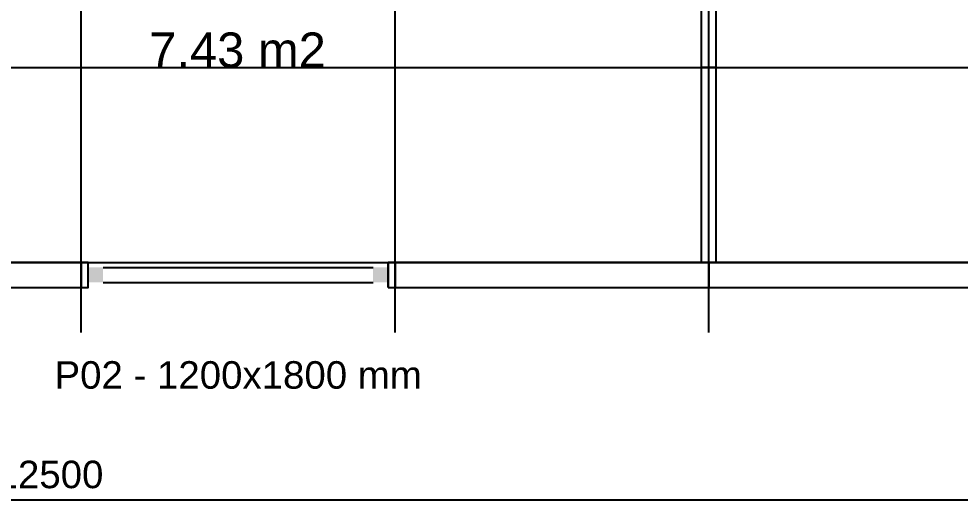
# Model space of a CAD drawing. Header units: millimetres. Extents: x -973 to 28250, y -35942 to 8545.
# Drawn here: x 21625 to 25390, y -13895 to -11925 of the extents above; entities that cross this region are included whole.
import ezdxf
from ezdxf.enums import TextEntityAlignment as Align

# ---------------------------------------------------------------- set-up
doc = ezdxf.new("R2010")
doc.units = ezdxf.units.MM
for name, color, linetype in [('PENCERE', 10, 'Continuous'), ('R02_AKS', 8, 'Continuous'), ('R02_DUVAR', 7, 'Continuous'), ('R02_OLCU', 4, 'Continuous'), ('R02_OZEL', 6, 'Continuous'), ('R02_PENCERE', 4, 'Continuous'), ('R02_YAZI', 7, 'Continuous')]:
    doc.layers.add(name, color=color, linetype=linetype)
doc.styles.get("Standard").update_dxf_attribs({"font": 'Arial.ttf'})
doc.dimstyles.new('ISO-25', dxfattribs={"dimtxt": 12, "dimasz": 3, "dimexe": 1.25, "dimexo": 0.625, "dimgap": 4, "dimtad": 1, "dimtxsty": 'Standard', "dimcen": 2.5, "dimadec": 0, "dimazin": 0, "dimtfac": 1, "dimtmove": 0, "dimatfit": 3, "dimfxl": 1, "dimarcsym": 0})

# ---------------------------------------------------------------- blocks, each defined once
blk = doc.blocks.new('R02_CK_D01_H_1_1_P')
blk.add_lwpolyline([(0, 0), (1255, 0), (1255, 100), (0, 100)], close=True)
blk = doc.blocks.new('R02_SRC_P02')
at = {"layer": 'PENCERE', "color": 1}
for p, q in [((53839.87, 6703.82), (53839.87, 6713.82)), ((53959.87, 6703.82), (53959.87, 6713.82)), ((53845.87, 6711.82), (53953.87, 6711.82)), ((53845.87, 6705.82), (53953.87, 6705.82))]:
    blk.add_line(p, q, dxfattribs=at)
for points in [[(53839.87, 6705.82), (53845.87, 6705.82), (53839.87, 6711.82), (53845.87, 6711.82)], [(53959.87, 6705.82), (53953.87, 6705.82), (53959.87, 6711.82), (53953.87, 6711.82)]]:
    blk.add_solid(points, dxfattribs=at)
blk = doc.blocks.new('R02_CK_D02_H_1_1_P')
for points in [[(0, 0), (27.5, 0), (27.5, 100), (0, 100)], [(1227.5, 0), (1255, 0), (1255, 100), (1227.5, 100)]]:
    blk.add_lwpolyline(points, close=True)
at = {"xscale": 10, "yscale": 10}
blk.add_blockref('R02_SRC_P02', (-538371.2443, -67038.23149), dxfattribs=at)
blk = doc.blocks.new('R02_CK_I04_V_1_1_P')
blk.add_lwpolyline([(0, 0), (1225, 0), (1225, 60), (0, 60)], close=True)
blk = doc.blocks.new('R02_CK_I03_V_1_1_P')
blk.add_lwpolyline([(0, 0), (780, 0), (780, 60), (0, 60)], close=True)
blk = doc.blocks.new('*D312')
at = {"layer": 'Defpoints', "color": 0, "transparency": 16777216}
for p in [(15500, -13000), (28000, -13000), (28000, -13850)]:
    blk.add_point(p, dxfattribs=at)
at = {"layer": 'R02_OLCU', "color": 4, "lineweight": -2, "transparency": 16777216}
for p, q in [((15500, -13060), (15500, -13895)), ((28000, -13060), (28000, -13895)), ((15580, -13850), (27920, -13850))]:
    blk.add_line(p, q, dxfattribs=at)
at = {"layer": 'R02_OLCU', "color": 4, "transparency": 16777216}
for points in [[(15580, -13836.7), (15580, -13863.3), (15500, -13850)], [(27920, -13836.7), (27920, -13863.3), (28000, -13850)]]:
    blk.add_solid(points, dxfattribs=at)
at = {"layer": 'R02_OLCU', "color": 4, "transparency": 16777216, "insert": (21750, -13748.8), "char_height": 110, "attachment_point": 5}
blk.add_mtext('12500', dxfattribs=at)

msp = doc.modelspace()

# ---------------------------------------------------------------- linework, layer by layer
at = {"layer": 'R02_AKS'}
for p, q in [((21875, -13180), (21875, -6750)), ((23130, -13180), (23130, -6750)), ((24385, -13180), (24385, -6750)), ((15320, -12120), (28250, -12120)), ((15320, -12900), (28250, -12900))]:
    msp.add_line(p, q, dxfattribs=at)

# ---------------------------------------------------------------- block references
at = {"layer": 'R02_DUVAR'}
for name, p in [('R02_CK_D01_H_1_1_P', (20620, -13000)), ('R02_CK_D02_H_1_1_P', (21875, -13000)), ('R02_CK_D01_H_1_1_P', (23130, -13000)), ('R02_CK_D01_H_1_1_P', (24385, -13000))]:
    msp.add_blockref(name, p, dxfattribs=at)
at = {"layer": 'R02_OZEL', "rotation": 90}
for name, p in [('R02_CK_I04_V_1_1_P', (24415, -12120)), ('R02_CK_I03_V_1_1_P', (24415, -12900))]:
    msp.add_blockref(name, p, dxfattribs=at)

# ---------------------------------------------------------------- texts
at = {"layer": 'R02_PENCERE'}
msp.add_text('P02 - 1200x1800 mm', height=110, dxfattribs=at).set_placement((22502.5, -13350), align=Align.MIDDLE_CENTER)
at = {"layer": 'R02_YAZI'}
msp.add_text('7.43 m2', height=140, dxfattribs=at).set_placement((22500, -12050), align=Align.MIDDLE_CENTER)

# ---------------------------------------------------------------- dimensions: what is measured, and where the dimension line sits
at = {"layer": 'R02_OLCU'}
dim = msp.add_linear_dim(base=(28000, -13850), p1=(15500, -13000), p2=(28000, -13000), dimstyle='ISO-25', override={"dimtxt": 110, "dimasz": 80, "dimexe": 45, "dimexo": 60, "dimgap": 45, "dimdec": 1, "dimclrd": 4, "dimclre": 4, "dimclrt": 4, "dimtix": 1, "dimatfit": 1}, dxfattribs=at)
dim.commit()
dim.dimension.update_dxf_attribs({"geometry": '*D312', "text_midpoint": (21750, -13748.84)})

doc.saveas('drawing.dxf')
